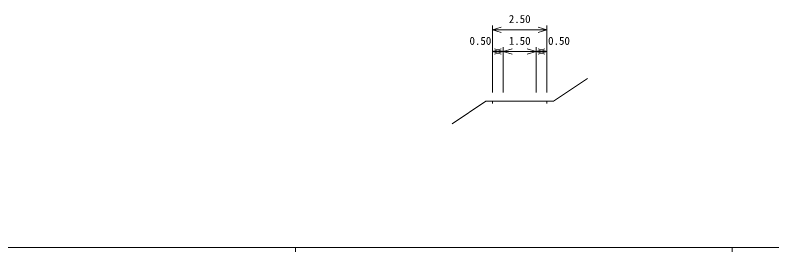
# Model space of a CAD drawing. Units: millimetres, scale not verified. Extents: x 40000 to 680000, y 20000 to 380000.
# Drawn here: x 203772 to 377089, y 204000 to 258286 of the extents above; entities that cross this region are included whole.
import ezdxf
from ezdxf.enums import TextEntityAlignment as Align

# ---------------------------------------------------------------- set-up
doc = ezdxf.new("R2010")
doc.units = ezdxf.units.MM
doc.header["$LTSCALE"] = 1000
for name, color, linetype, lineweight in [('M-BGD', 7, 'Continuous', 13), ('M-STR-HTXT', 7, 'Continuous', 13), ('M-TTL-BAND', 7, 'Continuous', 13)]:
    doc.layers.add(name, color=color, linetype=linetype, lineweight=lineweight)
doc.styles.add('ＭＳ ゴシック', font='')
doc.styles.get('ＭＳ ゴシック').set_extended_font_data('MS Gothic')

msp = doc.modelspace()

# ---------------------------------------------------------------- linework, layer by layer
at = {"layer": 'M-BGD'}
for p, q in [((334830, 243728), (327083, 238543)), ((311583, 238543), (303837, 233357)), ((313083, 238543), (311583, 238543)), ((315583, 238543), (313083, 238543)), ((313083, 238543), (313083, 238043)), ((315583, 238543), (323083, 238543)), ((325583, 238543), (323083, 238543)), ((325583, 238543), (327083, 238543)), ((325583, 238543), (325583, 238043))]:
    msp.add_line(p, q, dxfattribs=at)
at = {"layer": 'M-STR-HTXT'}
for p, q in [((313083, 240543), (313083, 255923)), ((313083, 254923), (315083, 255523)), ((313083, 254923), (315083, 254323)), ((313083, 254923), (325583, 254923)), ((325583, 254923), (323583, 255523)), ((325583, 254923), (323583, 254323)), ((325583, 240543), (325583, 255923)), ((313083, 249923), (315083, 250523)), ((313083, 249923), (315083, 249323)), ((313083, 249923), (315583, 249923)), ((315583, 249923), (313583, 250523)), ((315583, 249923), (313583, 249323)), ((315583, 240543), (315583, 250923)), ((315583, 249923), (317583, 250523)), ((315583, 249923), (323083, 249923)), ((315583, 249923), (317583, 249323)), ((323083, 249923), (321083, 250523)), ((323083, 249923), (321083, 249323)), ((323083, 240543), (323083, 250923)), ((323083, 249923), (325083, 250523)), ((323083, 249923), (325583, 249923)), ((323083, 249923), (325083, 249323)), ((325583, 249923), (323583, 250523)), ((325583, 249923), (323583, 249323))]:
    msp.add_line(p, q, dxfattribs=at)
at = {"layer": 'M-TTL-BAND'}
for p, q in [((40000, 205000), (579000, 205000)), ((268000, 205000), (268000, 204000)), ((368000, 205000), (368000, 204000))]:
    msp.add_line(p, q, dxfattribs=at)

# ---------------------------------------------------------------- texts
at = {"layer": 'M-STR-HTXT', "style": 'ＭＳ ゴシック'}
for s, p in [('2.50', (319333, 255923)), ('0.50', (310333, 250923)), ('1.50', (319333, 250923)), ('0.50', (328333, 250923))]:
    msp.add_text(s, height=1833, dxfattribs=at).set_placement(p, align=Align.BOTTOM_CENTER)

doc.saveas('drawing.dxf')
